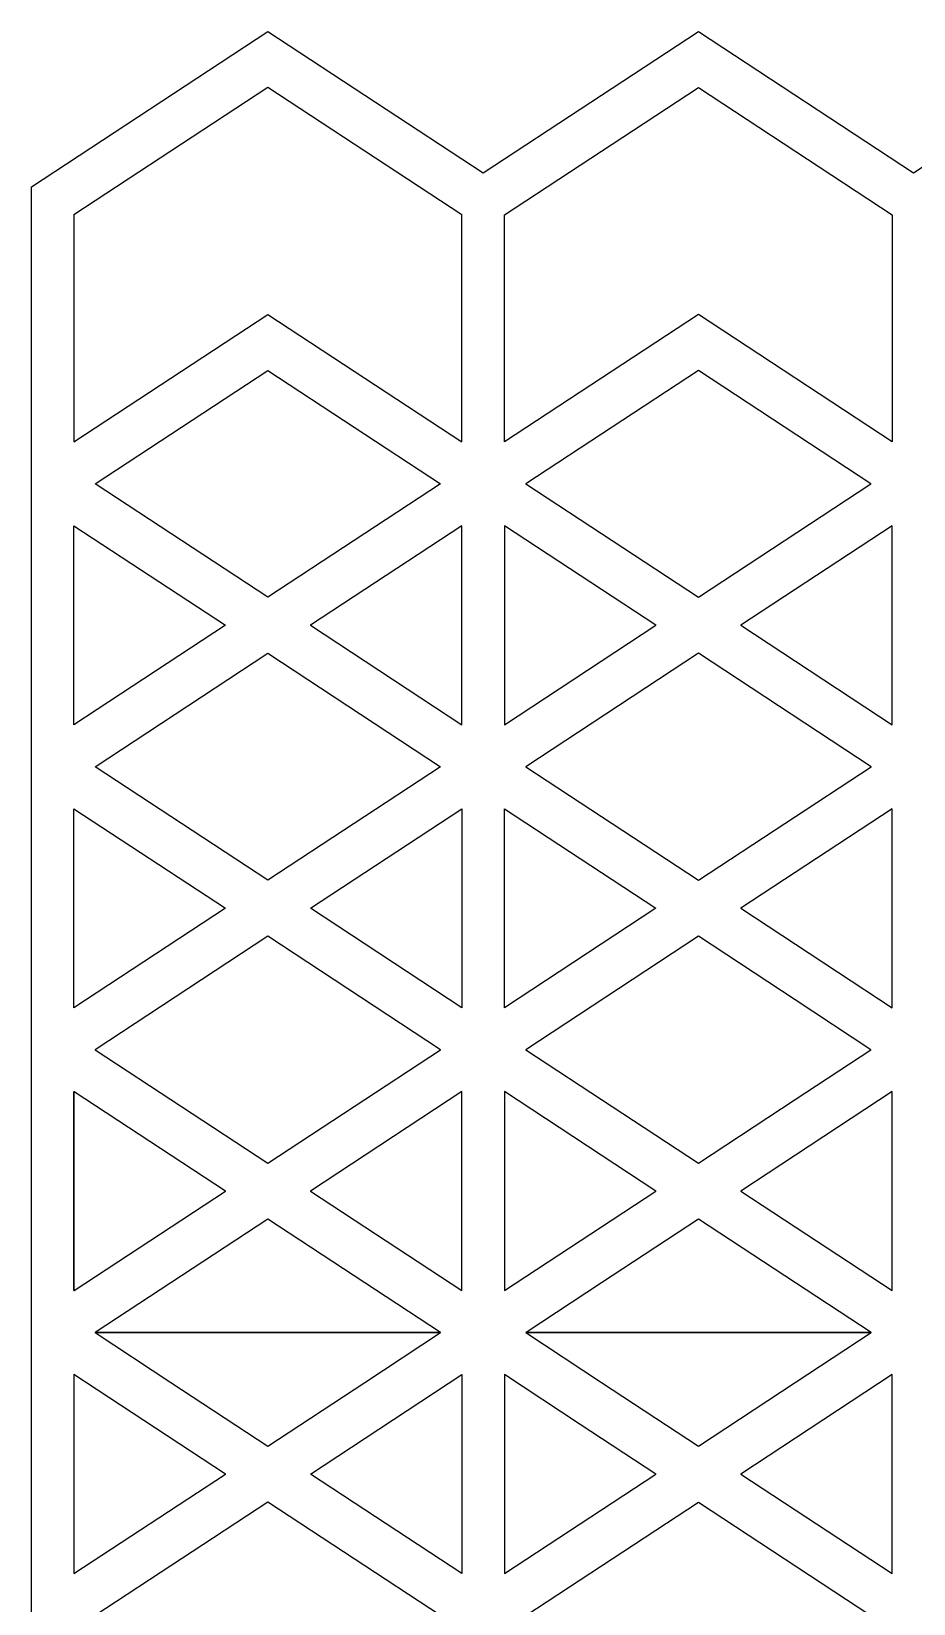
# Model space of a CAD drawing. Header units: centimetres. Extents: x -127 to 127, y -127 to 127.
# Drawn here: x -127.3 to -90, y 60.3 to 126.7 of the extents above; entities that cross this region are included whole.
import ezdxf

# ---------------------------------------------------------------- set-up
doc = ezdxf.new("R2010")
doc.units = ezdxf.units.CM
doc.header["$MEASUREMENT"] = 0
doc.layers.add('layer 1', color=7, linetype='Continuous')

msp = doc.modelspace()

# ---------------------------------------------------------------- linework, layer by layer
at = {"layer": 'layer 1', "color": 114}
for points, knots in [([(-53.56525, -120.75781), (-53.56525, -120.75781), (-49.46533, -123.45153), (-49.46533, -123.45153), (-49.46533, -123.45153), (-49.46533, -123.45153), (-44.46525, -126.73654), (-44.46525, -126.73654), (-44.46525, -126.73654), (-44.46525, -126.73654), (-39.46517, -123.45153), (-39.46517, -123.45153), (-39.46517, -123.45153), (-39.46517, -123.45153), (-34.46525, -120.16652), (-34.46525, -120.16652), (-34.46525, -120.16652), (-34.46525, -120.16652), (-34.46525, -113.59651), (-34.46525, -113.59651), (-34.46525, -113.59651), (-34.46525, -113.59651), (-34.46525, -107.02649), (-34.46525, -107.02649), (-34.46525, -107.02649), (-34.46525, -107.02649), (-34.46525, 120.16648), (-34.46525, 120.16648), (-34.46525, 120.16648), (-34.46525, 120.16648), (-44.46525, 126.7365), (-44.46525, 126.7365), (-44.46525, 126.7365), (-44.46525, 126.7365), (-49.46533, 123.45149), (-49.46533, 123.45149), (-49.46533, 123.45149), (-49.46533, 123.45149), (-53.56523, 120.75779), (-53.56523, 120.75779), (-53.56523, 120.75779), (-53.56523, 120.75779), (-62.66525, 126.73651), (-62.66525, 126.73651), (-62.66525, 126.73651), (-62.66525, 126.73651), (-71.76524, 120.7578), (-71.76524, 120.7578), (-71.76524, 120.7578), (-71.76524, 120.7578), (-80.86525, 126.73652), (-80.86525, 126.73652), (-80.86525, 126.73652), (-80.86525, 126.73652), (-89.96525, 120.75781), (-89.96525, 120.75781), (-89.96525, 120.75781), (-89.96525, 120.75781), (-99.06525, 126.73653), (-99.06525, 126.73653), (-99.06525, 126.73653), (-99.06525, 126.73653), (-108.16524, 120.75782), (-108.16524, 120.75782), (-108.16524, 120.75782), (-108.16524, 120.75782), (-117.26525, 126.73654), (-117.26525, 126.73654), (-117.26525, 126.73654), (-117.26525, 126.73654), (-127.26525, 120.16652), (-127.26525, 120.16652), (-127.26525, 120.16652), (-127.26525, 120.16652), (-127.26525, -120.16648), (-127.26525, -120.16648), (-127.26525, -120.16648), (-127.26525, -120.16648), (-117.26525, -126.7365), (-117.26525, -126.7365), (-117.26525, -126.7365), (-117.26525, -126.7365), (-108.16524, -120.75779), (-108.16524, -120.75779), (-108.16524, -120.75779), (-108.16524, -120.75779), (-99.06525, -126.73651), (-99.06525, -126.73651), (-99.06525, -126.73651), (-99.06525, -126.73651), (-89.96524, -120.7578), (-89.96524, -120.7578), (-89.96524, -120.7578), (-89.96524, -120.7578), (-80.86525, -126.73652), (-80.86525, -126.73652), (-80.86525, -126.73652), (-80.86525, -126.73652), (-71.76524, -120.75781), (-71.76524, -120.75781), (-71.76524, -120.75781), (-71.76524, -120.75781), (-67.66533, -123.45152), (-67.66533, -123.45152), (-67.66533, -123.45152), (-67.66533, -123.45152), (-62.66525, -126.73653), (-62.66525, -126.73653), (-62.66525, -126.73653), (-62.66525, -126.73653), (-57.66517, -123.45152), (-57.66517, -123.45152), (-57.66517, -123.45152), (-57.66517, -123.45152), (-53.56527, -120.75783), (-53.56527, -120.75783), (-53.56527, -120.75783), (-53.56527, -120.75783), (-53.56525, -120.75781), (-53.56525, -120.75781)], [0, 0, 0, 0, 0.03225806, 0.03225806, 0.03225806, 0.03225806, 0.06451613, 0.06451613, 0.06451613, 0.06451613, 0.09677419, 0.09677419, 0.09677419, 0.09677419, 0.12903226, 0.12903226, 0.12903226, 0.12903226, 0.16129032, 0.16129032, 0.16129032, 0.16129032, 0.19354839, 0.19354839, 0.19354839, 0.19354839, 0.22580645, 0.22580645, 0.22580645, 0.22580645, 0.25806452, 0.25806452, 0.25806452, 0.25806452, 0.29032258, 0.29032258, 0.29032258, 0.29032258, 0.32258065, 0.32258065, 0.32258065, 0.32258065, 0.35483871, 0.35483871, 0.35483871, 0.35483871, 0.38709677, 0.38709677, 0.38709677, 0.38709677, 0.41935484, 0.41935484, 0.41935484, 0.41935484, 0.4516129, 0.4516129, 0.4516129, 0.4516129, 0.48387097, 0.48387097, 0.48387097, 0.48387097, 0.51612903, 0.51612903, 0.51612903, 0.51612903, 0.5483871, 0.5483871, 0.5483871, 0.5483871, 0.58064516, 0.58064516, 0.58064516, 0.58064516, 0.61290323, 0.61290323, 0.61290323, 0.61290323, 0.64516129, 0.64516129, 0.64516129, 0.64516129, 0.67741935, 0.67741935, 0.67741935, 0.67741935, 0.70967742, 0.70967742, 0.70967742, 0.70967742, 0.74193548, 0.74193548, 0.74193548, 0.74193548, 0.77419355, 0.77419355, 0.77419355, 0.77419355, 0.80645161, 0.80645161, 0.80645161, 0.80645161, 0.83870968, 0.83870968, 0.83870968, 0.83870968, 0.87096774, 0.87096774, 0.87096774, 0.87096774, 0.90322581, 0.90322581, 0.90322581, 0.90322581, 0.93548387, 0.93548387, 0.93548387, 0.93548387, 1, 1, 1, 1]), ([(-125.46525, 109.38989), (-125.46525, 109.38989), (-125.46525, 118.98392), (-125.46525, 118.98392), (-125.46525, 118.98392), (-125.46525, 118.98392), (-117.26525, 124.37133), (-117.26525, 124.37133), (-117.26525, 124.37133), (-117.26525, 124.37133), (-109.06525, 118.98392), (-109.06525, 118.98392), (-109.06525, 118.98392), (-109.06525, 118.98392), (-109.06526, 109.38991), (-109.06526, 109.38991), (-109.06526, 109.38991), (-109.06526, 109.38991), (-117.26525, 114.77731), (-117.26525, 114.77731), (-117.26525, 114.77731), (-117.26525, 114.77731), (-125.46525, 109.38989), (-125.46525, 109.38989)], [0, 0, 0, 0, 0.14285714, 0.14285714, 0.14285714, 0.14285714, 0.28571429, 0.28571429, 0.28571429, 0.28571429, 0.42857143, 0.42857143, 0.42857143, 0.42857143, 0.57142857, 0.57142857, 0.57142857, 0.57142857, 0.71428571, 0.71428571, 0.71428571, 0.71428571, 1, 1, 1, 1]), ([(-90.86524, 109.38989), (-90.86524, 109.38989), (-90.86525, 118.98391), (-90.86525, 118.98391), (-90.86525, 118.98391), (-90.86525, 118.98391), (-99.06525, 124.37132), (-99.06525, 124.37132), (-99.06525, 124.37132), (-99.06525, 124.37132), (-107.26525, 118.98391), (-107.26525, 118.98391), (-107.26525, 118.98391), (-107.26525, 118.98391), (-107.26525, 109.38988), (-107.26525, 109.38988), (-107.26525, 109.38988), (-107.26525, 109.38988), (-99.06525, 114.7773), (-99.06525, 114.7773), (-99.06525, 114.7773), (-99.06525, 114.7773), (-90.86524, 109.38989), (-90.86524, 109.38989)], [0, 0, 0, 0, 0.14285714, 0.14285714, 0.14285714, 0.14285714, 0.28571429, 0.28571429, 0.28571429, 0.28571429, 0.42857143, 0.42857143, 0.42857143, 0.42857143, 0.57142857, 0.57142857, 0.57142857, 0.57142857, 0.71428571, 0.71428571, 0.71428571, 0.71428571, 1, 1, 1, 1]), ([(-109.96659, 107.61688), (-109.96659, 107.61688), (-117.26525, 112.4121), (-117.26525, 112.4121), (-117.26525, 112.4121), (-117.26525, 112.4121), (-124.56389, 107.61688), (-124.56389, 107.61688), (-124.56389, 107.61688), (-124.56389, 107.61688), (-117.26525, 102.82168), (-117.26525, 102.82168), (-117.26525, 102.82168), (-117.26525, 102.82168), (-109.96659, 107.61688), (-109.96659, 107.61688)], [0, 0, 0, 0, 0.2, 0.2, 0.2, 0.2, 0.4, 0.4, 0.4, 0.4, 0.6, 0.6, 0.6, 0.6, 1, 1, 1, 1]), ([(-106.3639, 107.61688), (-106.3639, 107.61688), (-99.06525, 112.41209), (-99.06525, 112.41209), (-99.06525, 112.41209), (-99.06525, 112.41209), (-91.76658, 107.61687), (-91.76658, 107.61687), (-91.76658, 107.61687), (-91.76658, 107.61687), (-99.06525, 102.82167), (-99.06525, 102.82167), (-99.06525, 102.82167), (-99.06525, 102.82167), (-106.3639, 107.61688), (-106.3639, 107.61688)], [0, 0, 0, 0, 0.2, 0.2, 0.2, 0.2, 0.4, 0.4, 0.4, 0.4, 0.6, 0.6, 0.6, 0.6, 1, 1, 1, 1]), ([(-125.46524, 97.43427), (-125.46524, 97.43427), (-119.06527, 101.63907), (-119.06527, 101.63907), (-119.06527, 101.63907), (-119.06527, 101.63907), (-125.46525, 105.84386), (-125.46525, 105.84386), (-125.46525, 105.84386), (-125.46525, 105.84386), (-125.46524, 97.43427), (-125.46524, 97.43427)], [0, 0, 0, 0, 0.25, 0.25, 0.25, 0.25, 0.5, 0.5, 0.5, 0.5, 1, 1, 1, 1]), ([(-109.06525, 97.43428), (-109.06525, 97.43428), (-115.46522, 101.63906), (-115.46522, 101.63906), (-115.46522, 101.63906), (-115.46522, 101.63906), (-109.06525, 105.84386), (-109.06525, 105.84386), (-109.06525, 105.84386), (-109.06525, 105.84386), (-109.06525, 97.43428), (-109.06525, 97.43428)], [0, 0, 0, 0, 0.25, 0.25, 0.25, 0.25, 0.5, 0.5, 0.5, 0.5, 1, 1, 1, 1]), ([(-107.26524, 105.84385), (-107.26524, 105.84385), (-100.86528, 101.63906), (-100.86528, 101.63906), (-100.86528, 101.63906), (-100.86528, 101.63906), (-107.26525, 97.43428), (-107.26525, 97.43428), (-107.26525, 97.43428), (-107.26525, 97.43428), (-107.26524, 105.84385), (-107.26524, 105.84385)], [0, 0, 0, 0, 0.25, 0.25, 0.25, 0.25, 0.5, 0.5, 0.5, 0.5, 1, 1, 1, 1]), ([(-90.86524, 105.84384), (-90.86524, 105.84384), (-90.86525, 97.43427), (-90.86525, 97.43427), (-90.86525, 97.43427), (-90.86525, 97.43427), (-97.26523, 101.63906), (-97.26523, 101.63906), (-97.26523, 101.63906), (-97.26523, 101.63906), (-90.86524, 105.84384), (-90.86524, 105.84384)], [0, 0, 0, 0, 0.25, 0.25, 0.25, 0.25, 0.5, 0.5, 0.5, 0.5, 1, 1, 1, 1]), ([(-124.56665, 95.65946), (-124.56665, 95.65946), (-121.36532, 93.55615), (-121.36532, 93.55615), (-121.36532, 93.55615), (-121.36532, 93.55615), (-117.26525, 90.86245), (-117.26525, 90.86245), (-117.26525, 90.86245), (-117.26525, 90.86245), (-109.96387, 95.65946), (-109.96387, 95.65946), (-109.96387, 95.65946), (-109.96387, 95.65946), (-117.26525, 100.45647), (-117.26525, 100.45647), (-117.26525, 100.45647), (-117.26525, 100.45647), (-124.56665, 95.65946), (-124.56665, 95.65946)], [0, 0, 0, 0, 0.16666667, 0.16666667, 0.16666667, 0.16666667, 0.33333333, 0.33333333, 0.33333333, 0.33333333, 0.5, 0.5, 0.5, 0.5, 0.66666667, 0.66666667, 0.66666667, 0.66666667, 1, 1, 1, 1]), ([(-106.36665, 95.65945), (-106.36665, 95.65945), (-99.06525, 100.45646), (-99.06525, 100.45646), (-99.06525, 100.45646), (-99.06525, 100.45646), (-91.76384, 95.65944), (-91.76384, 95.65944), (-91.76384, 95.65944), (-91.76384, 95.65944), (-99.06525, 90.86244), (-99.06525, 90.86244), (-99.06525, 90.86244), (-99.06525, 90.86244), (-103.16532, 93.55614), (-103.16532, 93.55614), (-103.16532, 93.55614), (-103.16532, 93.55614), (-106.36665, 95.65945), (-106.36665, 95.65945)], [0, 0, 0, 0, 0.16666667, 0.16666667, 0.16666667, 0.16666667, 0.33333333, 0.33333333, 0.33333333, 0.33333333, 0.5, 0.5, 0.5, 0.5, 0.66666667, 0.66666667, 0.66666667, 0.66666667, 1, 1, 1, 1]), ([(-125.46526, 85.47505), (-125.46526, 85.47505), (-119.06529, 89.67985), (-119.06529, 89.67985), (-119.06529, 89.67985), (-119.06529, 89.67985), (-125.46525, 93.88464), (-125.46525, 93.88464), (-125.46525, 93.88464), (-125.46525, 93.88464), (-125.46525, 89.68165), (-125.46525, 89.68165), (-125.46525, 89.68165), (-125.46525, 89.68165), (-125.46526, 85.47505), (-125.46526, 85.47505)], [0, 0, 0, 0, 0.2, 0.2, 0.2, 0.2, 0.4, 0.4, 0.4, 0.4, 0.6, 0.6, 0.6, 0.6, 1, 1, 1, 1]), ([(-109.06524, 85.47507), (-109.06524, 85.47507), (-109.06524, 93.88463), (-109.06524, 93.88463), (-109.06524, 93.88463), (-109.06524, 93.88463), (-115.46521, 89.67985), (-115.46521, 89.67985), (-115.46521, 89.67985), (-115.46521, 89.67985), (-109.06524, 85.47507), (-109.06524, 85.47507)], [0, 0, 0, 0, 0.25, 0.25, 0.25, 0.25, 0.5, 0.5, 0.5, 0.5, 1, 1, 1, 1]), ([(-107.26525, 85.47504), (-107.26525, 85.47504), (-100.86528, 89.67984), (-100.86528, 89.67984), (-100.86528, 89.67984), (-100.86528, 89.67984), (-107.26525, 93.88462), (-107.26525, 93.88462), (-107.26525, 93.88462), (-107.26525, 93.88462), (-107.26525, 85.47504), (-107.26525, 85.47504)], [0, 0, 0, 0, 0.25, 0.25, 0.25, 0.25, 0.5, 0.5, 0.5, 0.5, 1, 1, 1, 1]), ([(-97.26522, 89.67984), (-97.26522, 89.67984), (-90.86525, 93.88463), (-90.86525, 93.88463), (-90.86525, 93.88463), (-90.86525, 93.88463), (-90.86525, 85.47507), (-90.86525, 85.47507), (-90.86525, 85.47507), (-90.86525, 85.47507), (-97.26522, 89.67984), (-97.26522, 89.67984)], [0, 0, 0, 0, 0.25, 0.25, 0.25, 0.25, 0.5, 0.5, 0.5, 0.5, 1, 1, 1, 1]), ([(-109.96659, 83.70204), (-109.96659, 83.70204), (-117.26525, 78.90682), (-117.26525, 78.90682), (-117.26525, 78.90682), (-117.26525, 78.90682), (-124.5639, 83.70203), (-124.5639, 83.70203), (-124.5639, 83.70203), (-124.5639, 83.70203), (-117.26525, 88.49724), (-117.26525, 88.49724), (-117.26525, 88.49724), (-117.26525, 88.49724), (-109.96659, 83.70204), (-109.96659, 83.70204)], [0, 0, 0, 0, 0.2, 0.2, 0.2, 0.2, 0.4, 0.4, 0.4, 0.4, 0.6, 0.6, 0.6, 0.6, 1, 1, 1, 1]), ([(-106.3639, 83.70202), (-106.3639, 83.70202), (-99.06525, 88.49723), (-99.06525, 88.49723), (-99.06525, 88.49723), (-99.06525, 88.49723), (-94.96518, 85.80353), (-94.96518, 85.80353), (-94.96518, 85.80353), (-94.96518, 85.80353), (-91.7666, 83.70203), (-91.7666, 83.70203), (-91.7666, 83.70203), (-91.7666, 83.70203), (-94.96518, 81.60051), (-94.96518, 81.60051), (-94.96518, 81.60051), (-94.96518, 81.60051), (-99.06525, 78.90681), (-99.06525, 78.90681), (-99.06525, 78.90681), (-99.06525, 78.90681), (-106.3639, 83.70202), (-106.3639, 83.70202)], [0, 0, 0, 0, 0.14285714, 0.14285714, 0.14285714, 0.14285714, 0.28571429, 0.28571429, 0.28571429, 0.28571429, 0.42857143, 0.42857143, 0.42857143, 0.42857143, 0.57142857, 0.57142857, 0.57142857, 0.57142857, 0.71428571, 0.71428571, 0.71428571, 0.71428571, 1, 1, 1, 1]), ([(-125.46525, 81.92902), (-125.46525, 81.92902), (-125.45526, 81.92246), (-125.45526, 81.92246), (-125.45526, 81.92246), (-125.45526, 81.92246), (-119.06526, 77.72423), (-119.06526, 77.72423), (-119.06526, 77.72423), (-119.06526, 77.72423), (-125.45526, 73.526), (-125.45526, 73.526), (-125.45526, 73.526), (-125.45526, 73.526), (-125.46525, 73.51944), (-125.46525, 73.51944), (-125.46525, 73.51944), (-125.46525, 73.51944), (-125.46525, 81.92902), (-125.46525, 81.92902)], [0, 0, 0, 0, 0.16666667, 0.16666667, 0.16666667, 0.16666667, 0.33333333, 0.33333333, 0.33333333, 0.33333333, 0.5, 0.5, 0.5, 0.5, 0.66666667, 0.66666667, 0.66666667, 0.66666667, 1, 1, 1, 1]), ([(-125.46525, 73.51943), (-125.46525, 73.51943), (-125.46525, 73.51944), (-125.46525, 73.51944), (-125.46525, 73.51944), (-125.46525, 73.51944), (-125.46525, 77.72241), (-125.46525, 77.72241), (-125.46525, 77.72241), (-125.46525, 77.72241), (-125.46525, 81.92901), (-125.46525, 81.92901), (-125.46525, 81.92901), (-125.46525, 81.92901), (-125.46525, 73.51943), (-125.46525, 73.51943)], [0, 0, 0, 0, 0.2, 0.2, 0.2, 0.2, 0.4, 0.4, 0.4, 0.4, 0.6, 0.6, 0.6, 0.6, 1, 1, 1, 1]), ([(-109.06525, 73.51943), (-109.06525, 73.51943), (-115.46521, 77.72423), (-115.46521, 77.72423), (-115.46521, 77.72423), (-115.46521, 77.72423), (-109.06525, 81.929), (-109.06525, 81.929), (-109.06525, 81.929), (-109.06525, 81.929), (-109.06525, 73.51943), (-109.06525, 73.51943)], [0, 0, 0, 0, 0.25, 0.25, 0.25, 0.25, 0.5, 0.5, 0.5, 0.5, 1, 1, 1, 1]), ([(-107.26524, 81.92901), (-107.26524, 81.92901), (-100.86526, 77.72421), (-100.86526, 77.72421), (-100.86526, 77.72421), (-100.86526, 77.72421), (-104.06533, 75.6218), (-104.06533, 75.6218), (-104.06533, 75.6218), (-104.06533, 75.6218), (-107.26526, 73.51941), (-107.26526, 73.51941), (-107.26526, 73.51941), (-107.26526, 73.51941), (-107.26524, 81.92901), (-107.26524, 81.92901)], [0, 0, 0, 0, 0.2, 0.2, 0.2, 0.2, 0.4, 0.4, 0.4, 0.4, 0.6, 0.6, 0.6, 0.6, 1, 1, 1, 1]), ([(-90.86524, 81.929), (-90.86524, 81.929), (-90.86524, 73.51942), (-90.86524, 73.51942), (-90.86524, 73.51942), (-90.86524, 73.51942), (-97.26522, 77.72421), (-97.26522, 77.72421), (-97.26522, 77.72421), (-97.26522, 77.72421), (-90.86524, 81.929), (-90.86524, 81.929)], [0, 0, 0, 0, 0.25, 0.25, 0.25, 0.25, 0.5, 0.5, 0.5, 0.5, 1, 1, 1, 1]), ([(-124.56663, 71.7446), (-124.56663, 71.7446), (-124.56662, 71.74461), (-124.56662, 71.74461), (-124.56662, 71.74461), (-124.56662, 71.74461), (-124.56661, 71.74461), (-124.56661, 71.74461), (-124.56661, 71.74461), (-124.56661, 71.74461), (-121.36532, 73.84791), (-121.36532, 73.84791), (-121.36532, 73.84791), (-121.36532, 73.84791), (-117.26525, 76.54161), (-117.26525, 76.54161), (-117.26525, 76.54161), (-117.26525, 76.54161), (-113.16518, 73.84791), (-113.16518, 73.84791), (-113.16518, 73.84791), (-113.16518, 73.84791), (-109.96385, 71.74461), (-109.96385, 71.74461), (-109.96385, 71.74461), (-109.96385, 71.74461), (-124.56663, 71.7446), (-124.56663, 71.7446)], [0, 0, 0, 0, 0.125, 0.125, 0.125, 0.125, 0.25, 0.25, 0.25, 0.25, 0.375, 0.375, 0.375, 0.375, 0.5, 0.5, 0.5, 0.5, 0.625, 0.625, 0.625, 0.625, 0.75, 0.75, 0.75, 0.75, 1, 1, 1, 1]), ([(-106.36665, 71.7446), (-106.36665, 71.7446), (-106.35145, 71.75459), (-106.35145, 71.75459), (-106.35145, 71.75459), (-106.35145, 71.75459), (-103.16532, 73.8479), (-103.16532, 73.8479), (-103.16532, 73.8479), (-103.16532, 73.8479), (-99.06525, 76.5416), (-99.06525, 76.5416), (-99.06525, 76.5416), (-99.06525, 76.5416), (-91.76386, 71.7446), (-91.76386, 71.7446), (-91.76386, 71.7446), (-91.76386, 71.7446), (-106.36665, 71.7446), (-106.36665, 71.7446)], [0, 0, 0, 0, 0.16666667, 0.16666667, 0.16666667, 0.16666667, 0.33333333, 0.33333333, 0.33333333, 0.33333333, 0.5, 0.5, 0.5, 0.5, 0.66666667, 0.66666667, 0.66666667, 0.66666667, 1, 1, 1, 1]), ([(-109.96387, 71.7446), (-109.96387, 71.7446), (-113.16518, 69.64129), (-113.16518, 69.64129), (-113.16518, 69.64129), (-113.16518, 69.64129), (-117.26525, 66.94759), (-117.26525, 66.94759), (-117.26525, 66.94759), (-117.26525, 66.94759), (-121.36532, 69.64129), (-121.36532, 69.64129), (-121.36532, 69.64129), (-121.36532, 69.64129), (-124.5666, 71.7446), (-124.5666, 71.7446), (-124.5666, 71.7446), (-124.5666, 71.7446), (-124.56662, 71.74461), (-124.56662, 71.74461), (-124.56662, 71.74461), (-124.56662, 71.74461), (-109.96387, 71.7446), (-109.96387, 71.7446)], [0, 0, 0, 0, 0.14285714, 0.14285714, 0.14285714, 0.14285714, 0.28571429, 0.28571429, 0.28571429, 0.28571429, 0.42857143, 0.42857143, 0.42857143, 0.42857143, 0.57142857, 0.57142857, 0.57142857, 0.57142857, 0.71428571, 0.71428571, 0.71428571, 0.71428571, 1, 1, 1, 1]), ([(-91.76387, 71.74459), (-91.76387, 71.74459), (-94.96518, 69.64128), (-94.96518, 69.64128), (-94.96518, 69.64128), (-94.96518, 69.64128), (-99.06525, 66.94758), (-99.06525, 66.94758), (-99.06525, 66.94758), (-99.06525, 66.94758), (-103.16532, 69.64128), (-103.16532, 69.64128), (-103.16532, 69.64128), (-103.16532, 69.64128), (-106.36664, 71.7446), (-106.36664, 71.7446), (-106.36664, 71.7446), (-106.36664, 71.7446), (-91.76387, 71.74459), (-91.76387, 71.74459)], [0, 0, 0, 0, 0.16666667, 0.16666667, 0.16666667, 0.16666667, 0.33333333, 0.33333333, 0.33333333, 0.33333333, 0.5, 0.5, 0.5, 0.5, 0.66666667, 0.66666667, 0.66666667, 0.66666667, 1, 1, 1, 1]), ([(-125.46525, 69.96979), (-125.46525, 69.96979), (-119.06529, 65.76498), (-119.06529, 65.76498), (-119.06529, 65.76498), (-119.06529, 65.76498), (-125.46525, 61.5602), (-125.46525, 61.5602), (-125.46525, 61.5602), (-125.46525, 61.5602), (-125.46525, 69.96979), (-125.46525, 69.96979)], [0, 0, 0, 0, 0.25, 0.25, 0.25, 0.25, 0.5, 0.5, 0.5, 0.5, 1, 1, 1, 1]), ([(-109.06524, 61.56021), (-109.06524, 61.56021), (-109.06525, 69.96977), (-109.06525, 69.96977), (-109.06525, 69.96977), (-109.06525, 69.96977), (-115.46522, 65.76498), (-115.46522, 65.76498), (-115.46522, 65.76498), (-115.46522, 65.76498), (-109.06524, 61.56021), (-109.06524, 61.56021)], [0, 0, 0, 0, 0.25, 0.25, 0.25, 0.25, 0.5, 0.5, 0.5, 0.5, 1, 1, 1, 1]), ([(-100.86528, 65.76499), (-100.86528, 65.76499), (-104.06533, 63.66257), (-104.06533, 63.66257), (-104.06533, 63.66257), (-104.06533, 63.66257), (-107.26525, 61.56018), (-107.26525, 61.56018), (-107.26525, 61.56018), (-107.26525, 61.56018), (-107.26525, 69.96976), (-107.26525, 69.96976), (-107.26525, 69.96976), (-107.26525, 69.96976), (-104.06533, 67.86738), (-104.06533, 67.86738), (-104.06533, 67.86738), (-104.06533, 67.86738), (-100.86528, 65.76499), (-100.86528, 65.76499)], [0, 0, 0, 0, 0.16666667, 0.16666667, 0.16666667, 0.16666667, 0.33333333, 0.33333333, 0.33333333, 0.33333333, 0.5, 0.5, 0.5, 0.5, 0.66666667, 0.66666667, 0.66666667, 0.66666667, 1, 1, 1, 1]), ([(-90.86525, 61.56018), (-90.86525, 61.56018), (-97.26519, 65.76499), (-97.26519, 65.76499), (-97.26519, 65.76499), (-97.26519, 65.76499), (-90.86525, 69.96977), (-90.86525, 69.96977), (-90.86525, 69.96977), (-90.86525, 69.96977), (-90.86525, 61.56018), (-90.86525, 61.56018)], [0, 0, 0, 0, 0.25, 0.25, 0.25, 0.25, 0.5, 0.5, 0.5, 0.5, 1, 1, 1, 1]), ([(-124.5639, 59.78717), (-124.5639, 59.78717), (-117.26525, 64.58238), (-117.26525, 64.58238), (-117.26525, 64.58238), (-117.26525, 64.58238), (-109.96659, 59.78717), (-109.96659, 59.78717), (-109.96659, 59.78717), (-109.96659, 59.78717), (-117.26525, 54.99196), (-117.26525, 54.99196), (-117.26525, 54.99196), (-117.26525, 54.99196), (-124.5639, 59.78717), (-124.5639, 59.78717)], [0, 0, 0, 0, 0.2, 0.2, 0.2, 0.2, 0.4, 0.4, 0.4, 0.4, 0.6, 0.6, 0.6, 0.6, 1, 1, 1, 1]), ([(-91.7666, 59.78716), (-91.7666, 59.78716), (-99.06525, 64.58237), (-99.06525, 64.58237), (-99.06525, 64.58237), (-99.06525, 64.58237), (-103.16532, 61.88867), (-103.16532, 61.88867), (-103.16532, 61.88867), (-103.16532, 61.88867), (-106.36389, 59.78717), (-106.36389, 59.78717), (-106.36389, 59.78717), (-106.36389, 59.78717), (-99.06525, 54.99195), (-99.06525, 54.99195), (-99.06525, 54.99195), (-99.06525, 54.99195), (-91.7666, 59.78716), (-91.7666, 59.78716)], [0, 0, 0, 0, 0.16666667, 0.16666667, 0.16666667, 0.16666667, 0.33333333, 0.33333333, 0.33333333, 0.33333333, 0.5, 0.5, 0.5, 0.5, 0.66666667, 0.66666667, 0.66666667, 0.66666667, 1, 1, 1, 1])]:
    msp.add_open_spline(points, degree=3, knots=knots, dxfattribs=at)
at = {"layer": 'layer 1', "color": 250, "lineweight": 9}
for points, knots in [([(-53.56525, -120.75781), (-53.56525, -120.75781), (-49.46533, -123.45153), (-49.46533, -123.45153), (-49.46533, -123.45153), (-49.46533, -123.45153), (-44.46525, -126.73654), (-44.46525, -126.73654), (-44.46525, -126.73654), (-44.46525, -126.73654), (-39.46517, -123.45153), (-39.46517, -123.45153), (-39.46517, -123.45153), (-39.46517, -123.45153), (-34.46525, -120.16652), (-34.46525, -120.16652), (-34.46525, -120.16652), (-34.46525, -120.16652), (-34.46525, -113.59651), (-34.46525, -113.59651), (-34.46525, -113.59651), (-34.46525, -113.59651), (-34.46525, -107.02649), (-34.46525, -107.02649), (-34.46525, -107.02649), (-34.46525, -107.02649), (-34.46525, 120.16648), (-34.46525, 120.16648), (-34.46525, 120.16648), (-34.46525, 120.16648), (-44.46525, 126.7365), (-44.46525, 126.7365), (-44.46525, 126.7365), (-44.46525, 126.7365), (-49.46533, 123.45149), (-49.46533, 123.45149), (-49.46533, 123.45149), (-49.46533, 123.45149), (-53.56523, 120.75779), (-53.56523, 120.75779), (-53.56523, 120.75779), (-53.56523, 120.75779), (-62.66525, 126.73651), (-62.66525, 126.73651), (-62.66525, 126.73651), (-62.66525, 126.73651), (-71.76524, 120.7578), (-71.76524, 120.7578), (-71.76524, 120.7578), (-71.76524, 120.7578), (-80.86525, 126.73652), (-80.86525, 126.73652), (-80.86525, 126.73652), (-80.86525, 126.73652), (-89.96525, 120.75781), (-89.96525, 120.75781), (-89.96525, 120.75781), (-89.96525, 120.75781), (-99.06525, 126.73653), (-99.06525, 126.73653), (-99.06525, 126.73653), (-99.06525, 126.73653), (-108.16524, 120.75782), (-108.16524, 120.75782), (-108.16524, 120.75782), (-108.16524, 120.75782), (-117.26525, 126.73654), (-117.26525, 126.73654), (-117.26525, 126.73654), (-117.26525, 126.73654), (-127.26525, 120.16652), (-127.26525, 120.16652), (-127.26525, 120.16652), (-127.26525, 120.16652), (-127.26525, -120.16648), (-127.26525, -120.16648), (-127.26525, -120.16648), (-127.26525, -120.16648), (-117.26525, -126.7365), (-117.26525, -126.7365), (-117.26525, -126.7365), (-117.26525, -126.7365), (-108.16524, -120.75779), (-108.16524, -120.75779), (-108.16524, -120.75779), (-108.16524, -120.75779), (-99.06525, -126.73651), (-99.06525, -126.73651), (-99.06525, -126.73651), (-99.06525, -126.73651), (-89.96524, -120.7578), (-89.96524, -120.7578), (-89.96524, -120.7578), (-89.96524, -120.7578), (-80.86525, -126.73652), (-80.86525, -126.73652), (-80.86525, -126.73652), (-80.86525, -126.73652), (-71.76524, -120.75781), (-71.76524, -120.75781), (-71.76524, -120.75781), (-71.76524, -120.75781), (-67.66533, -123.45152), (-67.66533, -123.45152), (-67.66533, -123.45152), (-67.66533, -123.45152), (-62.66525, -126.73653), (-62.66525, -126.73653), (-62.66525, -126.73653), (-62.66525, -126.73653), (-57.66517, -123.45152), (-57.66517, -123.45152), (-57.66517, -123.45152), (-57.66517, -123.45152), (-53.56527, -120.75783), (-53.56527, -120.75783)], [0, 0, 0, 0, 0.03333333, 0.03333333, 0.03333333, 0.03333333, 0.06666667, 0.06666667, 0.06666667, 0.06666667, 0.1, 0.1, 0.1, 0.1, 0.13333333, 0.13333333, 0.13333333, 0.13333333, 0.16666667, 0.16666667, 0.16666667, 0.16666667, 0.2, 0.2, 0.2, 0.2, 0.23333333, 0.23333333, 0.23333333, 0.23333333, 0.26666667, 0.26666667, 0.26666667, 0.26666667, 0.3, 0.3, 0.3, 0.3, 0.33333333, 0.33333333, 0.33333333, 0.33333333, 0.36666667, 0.36666667, 0.36666667, 0.36666667, 0.4, 0.4, 0.4, 0.4, 0.43333333, 0.43333333, 0.43333333, 0.43333333, 0.46666667, 0.46666667, 0.46666667, 0.46666667, 0.5, 0.5, 0.5, 0.5, 0.53333333, 0.53333333, 0.53333333, 0.53333333, 0.56666667, 0.56666667, 0.56666667, 0.56666667, 0.6, 0.6, 0.6, 0.6, 0.63333333, 0.63333333, 0.63333333, 0.63333333, 0.66666667, 0.66666667, 0.66666667, 0.66666667, 0.7, 0.7, 0.7, 0.7, 0.73333333, 0.73333333, 0.73333333, 0.73333333, 0.76666667, 0.76666667, 0.76666667, 0.76666667, 0.8, 0.8, 0.8, 0.8, 0.83333333, 0.83333333, 0.83333333, 0.83333333, 0.86666667, 0.86666667, 0.86666667, 0.86666667, 0.9, 0.9, 0.9, 0.9, 0.93333333, 0.93333333, 0.93333333, 0.93333333, 1, 1, 1, 1]), ([(-125.46525, 109.38989), (-125.46525, 109.38989), (-125.46525, 118.98392), (-125.46525, 118.98392), (-125.46525, 118.98392), (-125.46525, 118.98392), (-117.26525, 124.37133), (-117.26525, 124.37133), (-117.26525, 124.37133), (-117.26525, 124.37133), (-109.06525, 118.98392), (-109.06525, 118.98392), (-109.06525, 118.98392), (-109.06525, 118.98392), (-109.06526, 109.38991), (-109.06526, 109.38991), (-109.06526, 109.38991), (-109.06526, 109.38991), (-117.26525, 114.77731), (-117.26525, 114.77731), (-117.26525, 114.77731), (-117.26525, 114.77731), (-125.46525, 109.38989), (-125.46525, 109.38989)], [0, 0, 0, 0, 0.14285714, 0.14285714, 0.14285714, 0.14285714, 0.28571429, 0.28571429, 0.28571429, 0.28571429, 0.42857143, 0.42857143, 0.42857143, 0.42857143, 0.57142857, 0.57142857, 0.57142857, 0.57142857, 0.71428571, 0.71428571, 0.71428571, 0.71428571, 1, 1, 1, 1]), ([(-90.86524, 109.38989), (-90.86524, 109.38989), (-90.86525, 118.98391), (-90.86525, 118.98391), (-90.86525, 118.98391), (-90.86525, 118.98391), (-99.06525, 124.37132), (-99.06525, 124.37132), (-99.06525, 124.37132), (-99.06525, 124.37132), (-107.26525, 118.98391), (-107.26525, 118.98391), (-107.26525, 118.98391), (-107.26525, 118.98391), (-107.26525, 109.38988), (-107.26525, 109.38988), (-107.26525, 109.38988), (-107.26525, 109.38988), (-99.06525, 114.7773), (-99.06525, 114.7773), (-99.06525, 114.7773), (-99.06525, 114.7773), (-90.86524, 109.38989), (-90.86524, 109.38989)], [0, 0, 0, 0, 0.14285714, 0.14285714, 0.14285714, 0.14285714, 0.28571429, 0.28571429, 0.28571429, 0.28571429, 0.42857143, 0.42857143, 0.42857143, 0.42857143, 0.57142857, 0.57142857, 0.57142857, 0.57142857, 0.71428571, 0.71428571, 0.71428571, 0.71428571, 1, 1, 1, 1]), ([(-109.96659, 107.61688), (-109.96659, 107.61688), (-117.26525, 112.4121), (-117.26525, 112.4121), (-117.26525, 112.4121), (-117.26525, 112.4121), (-124.56389, 107.61688), (-124.56389, 107.61688), (-124.56389, 107.61688), (-124.56389, 107.61688), (-117.26525, 102.82168), (-117.26525, 102.82168), (-117.26525, 102.82168), (-117.26525, 102.82168), (-109.96659, 107.61688), (-109.96659, 107.61688)], [0, 0, 0, 0, 0.2, 0.2, 0.2, 0.2, 0.4, 0.4, 0.4, 0.4, 0.6, 0.6, 0.6, 0.6, 1, 1, 1, 1]), ([(-106.3639, 107.61688), (-106.3639, 107.61688), (-99.06525, 112.41209), (-99.06525, 112.41209), (-99.06525, 112.41209), (-99.06525, 112.41209), (-91.76658, 107.61687), (-91.76658, 107.61687), (-91.76658, 107.61687), (-91.76658, 107.61687), (-99.06525, 102.82167), (-99.06525, 102.82167), (-99.06525, 102.82167), (-99.06525, 102.82167), (-106.3639, 107.61688), (-106.3639, 107.61688)], [0, 0, 0, 0, 0.2, 0.2, 0.2, 0.2, 0.4, 0.4, 0.4, 0.4, 0.6, 0.6, 0.6, 0.6, 1, 1, 1, 1]), ([(-125.46524, 97.43427), (-125.46524, 97.43427), (-119.06527, 101.63907), (-119.06527, 101.63907), (-119.06527, 101.63907), (-119.06527, 101.63907), (-125.46525, 105.84386), (-125.46525, 105.84386), (-125.46525, 105.84386), (-125.46525, 105.84386), (-125.46524, 97.43427), (-125.46524, 97.43427)], [0, 0, 0, 0, 0.25, 0.25, 0.25, 0.25, 0.5, 0.5, 0.5, 0.5, 1, 1, 1, 1]), ([(-109.06525, 97.43428), (-109.06525, 97.43428), (-115.46522, 101.63906), (-115.46522, 101.63906), (-115.46522, 101.63906), (-115.46522, 101.63906), (-109.06525, 105.84386), (-109.06525, 105.84386), (-109.06525, 105.84386), (-109.06525, 105.84386), (-109.06525, 97.43428), (-109.06525, 97.43428)], [0, 0, 0, 0, 0.25, 0.25, 0.25, 0.25, 0.5, 0.5, 0.5, 0.5, 1, 1, 1, 1]), ([(-107.26524, 105.84385), (-107.26524, 105.84385), (-100.86528, 101.63906), (-100.86528, 101.63906), (-100.86528, 101.63906), (-100.86528, 101.63906), (-107.26525, 97.43428), (-107.26525, 97.43428), (-107.26525, 97.43428), (-107.26525, 97.43428), (-107.26524, 105.84385), (-107.26524, 105.84385)], [0, 0, 0, 0, 0.25, 0.25, 0.25, 0.25, 0.5, 0.5, 0.5, 0.5, 1, 1, 1, 1]), ([(-90.86524, 105.84384), (-90.86524, 105.84384), (-90.86525, 97.43427), (-90.86525, 97.43427), (-90.86525, 97.43427), (-90.86525, 97.43427), (-97.26523, 101.63906), (-97.26523, 101.63906), (-97.26523, 101.63906), (-97.26523, 101.63906), (-90.86524, 105.84384), (-90.86524, 105.84384)], [0, 0, 0, 0, 0.25, 0.25, 0.25, 0.25, 0.5, 0.5, 0.5, 0.5, 1, 1, 1, 1]), ([(-124.56665, 95.65946), (-124.56665, 95.65946), (-121.36532, 93.55615), (-121.36532, 93.55615), (-121.36532, 93.55615), (-121.36532, 93.55615), (-117.26525, 90.86245), (-117.26525, 90.86245), (-117.26525, 90.86245), (-117.26525, 90.86245), (-109.96387, 95.65946), (-109.96387, 95.65946), (-109.96387, 95.65946), (-109.96387, 95.65946), (-117.26525, 100.45647), (-117.26525, 100.45647), (-117.26525, 100.45647), (-117.26525, 100.45647), (-124.56665, 95.65946), (-124.56665, 95.65946)], [0, 0, 0, 0, 0.16666667, 0.16666667, 0.16666667, 0.16666667, 0.33333333, 0.33333333, 0.33333333, 0.33333333, 0.5, 0.5, 0.5, 0.5, 0.66666667, 0.66666667, 0.66666667, 0.66666667, 1, 1, 1, 1]), ([(-106.36665, 95.65945), (-106.36665, 95.65945), (-99.06525, 100.45646), (-99.06525, 100.45646), (-99.06525, 100.45646), (-99.06525, 100.45646), (-91.76384, 95.65944), (-91.76384, 95.65944), (-91.76384, 95.65944), (-91.76384, 95.65944), (-99.06525, 90.86244), (-99.06525, 90.86244), (-99.06525, 90.86244), (-99.06525, 90.86244), (-103.16532, 93.55614), (-103.16532, 93.55614), (-103.16532, 93.55614), (-103.16532, 93.55614), (-106.36665, 95.65945), (-106.36665, 95.65945)], [0, 0, 0, 0, 0.16666667, 0.16666667, 0.16666667, 0.16666667, 0.33333333, 0.33333333, 0.33333333, 0.33333333, 0.5, 0.5, 0.5, 0.5, 0.66666667, 0.66666667, 0.66666667, 0.66666667, 1, 1, 1, 1]), ([(-125.46526, 85.47505), (-125.46526, 85.47505), (-119.06529, 89.67985), (-119.06529, 89.67985), (-119.06529, 89.67985), (-119.06529, 89.67985), (-125.46525, 93.88464), (-125.46525, 93.88464), (-125.46525, 93.88464), (-125.46525, 93.88464), (-125.46525, 89.68165), (-125.46525, 89.68165), (-125.46525, 89.68165), (-125.46525, 89.68165), (-125.46526, 85.47505), (-125.46526, 85.47505)], [0, 0, 0, 0, 0.2, 0.2, 0.2, 0.2, 0.4, 0.4, 0.4, 0.4, 0.6, 0.6, 0.6, 0.6, 1, 1, 1, 1]), ([(-109.06524, 85.47507), (-109.06524, 85.47507), (-109.06524, 93.88463), (-109.06524, 93.88463), (-109.06524, 93.88463), (-109.06524, 93.88463), (-115.46521, 89.67985), (-115.46521, 89.67985), (-115.46521, 89.67985), (-115.46521, 89.67985), (-109.06524, 85.47507), (-109.06524, 85.47507)], [0, 0, 0, 0, 0.25, 0.25, 0.25, 0.25, 0.5, 0.5, 0.5, 0.5, 1, 1, 1, 1]), ([(-107.26525, 85.47504), (-107.26525, 85.47504), (-100.86528, 89.67984), (-100.86528, 89.67984), (-100.86528, 89.67984), (-100.86528, 89.67984), (-107.26525, 93.88462), (-107.26525, 93.88462), (-107.26525, 93.88462), (-107.26525, 93.88462), (-107.26525, 85.47504), (-107.26525, 85.47504)], [0, 0, 0, 0, 0.25, 0.25, 0.25, 0.25, 0.5, 0.5, 0.5, 0.5, 1, 1, 1, 1]), ([(-97.26522, 89.67984), (-97.26522, 89.67984), (-90.86525, 93.88463), (-90.86525, 93.88463), (-90.86525, 93.88463), (-90.86525, 93.88463), (-90.86525, 85.47507), (-90.86525, 85.47507), (-90.86525, 85.47507), (-90.86525, 85.47507), (-97.26522, 89.67984), (-97.26522, 89.67984)], [0, 0, 0, 0, 0.25, 0.25, 0.25, 0.25, 0.5, 0.5, 0.5, 0.5, 1, 1, 1, 1]), ([(-109.96659, 83.70204), (-109.96659, 83.70204), (-117.26525, 78.90682), (-117.26525, 78.90682), (-117.26525, 78.90682), (-117.26525, 78.90682), (-124.5639, 83.70203), (-124.5639, 83.70203), (-124.5639, 83.70203), (-124.5639, 83.70203), (-117.26525, 88.49724), (-117.26525, 88.49724), (-117.26525, 88.49724), (-117.26525, 88.49724), (-109.96659, 83.70204), (-109.96659, 83.70204)], [0, 0, 0, 0, 0.2, 0.2, 0.2, 0.2, 0.4, 0.4, 0.4, 0.4, 0.6, 0.6, 0.6, 0.6, 1, 1, 1, 1]), ([(-106.3639, 83.70202), (-106.3639, 83.70202), (-99.06525, 88.49723), (-99.06525, 88.49723), (-99.06525, 88.49723), (-99.06525, 88.49723), (-94.96518, 85.80353), (-94.96518, 85.80353), (-94.96518, 85.80353), (-94.96518, 85.80353), (-91.7666, 83.70203), (-91.7666, 83.70203), (-91.7666, 83.70203), (-91.7666, 83.70203), (-94.96518, 81.60051), (-94.96518, 81.60051), (-94.96518, 81.60051), (-94.96518, 81.60051), (-99.06525, 78.90681), (-99.06525, 78.90681), (-99.06525, 78.90681), (-99.06525, 78.90681), (-106.3639, 83.70202), (-106.3639, 83.70202)], [0, 0, 0, 0, 0.14285714, 0.14285714, 0.14285714, 0.14285714, 0.28571429, 0.28571429, 0.28571429, 0.28571429, 0.42857143, 0.42857143, 0.42857143, 0.42857143, 0.57142857, 0.57142857, 0.57142857, 0.57142857, 0.71428571, 0.71428571, 0.71428571, 0.71428571, 1, 1, 1, 1]), ([(-125.46525, 81.92902), (-125.46525, 81.92902), (-125.45526, 81.92246), (-125.45526, 81.92246), (-125.45526, 81.92246), (-125.45526, 81.92246), (-119.06526, 77.72423), (-119.06526, 77.72423), (-119.06526, 77.72423), (-119.06526, 77.72423), (-125.45526, 73.526), (-125.45526, 73.526), (-125.45526, 73.526), (-125.45526, 73.526), (-125.46525, 73.51944), (-125.46525, 73.51944)], [0, 0, 0, 0, 0.2, 0.2, 0.2, 0.2, 0.4, 0.4, 0.4, 0.4, 0.6, 0.6, 0.6, 0.6, 1, 1, 1, 1]), ([(-125.46525, 73.51943), (-125.46525, 73.51943), (-125.46525, 73.51944), (-125.46525, 73.51944), (-125.46525, 73.51944), (-125.46525, 73.51944), (-125.46525, 77.72241), (-125.46525, 77.72241), (-125.46525, 77.72241), (-125.46525, 77.72241), (-125.46525, 81.92901), (-125.46525, 81.92901)], [0, 0, 0, 0, 0.25, 0.25, 0.25, 0.25, 0.5, 0.5, 0.5, 0.5, 1, 1, 1, 1]), ([(-109.06525, 73.51943), (-109.06525, 73.51943), (-115.46521, 77.72423), (-115.46521, 77.72423), (-115.46521, 77.72423), (-115.46521, 77.72423), (-109.06525, 81.929), (-109.06525, 81.929), (-109.06525, 81.929), (-109.06525, 81.929), (-109.06525, 73.51943), (-109.06525, 73.51943)], [0, 0, 0, 0, 0.25, 0.25, 0.25, 0.25, 0.5, 0.5, 0.5, 0.5, 1, 1, 1, 1]), ([(-107.26524, 81.92901), (-107.26524, 81.92901), (-100.86526, 77.72421), (-100.86526, 77.72421), (-100.86526, 77.72421), (-100.86526, 77.72421), (-104.06533, 75.6218), (-104.06533, 75.6218), (-104.06533, 75.6218), (-104.06533, 75.6218), (-107.26526, 73.51941), (-107.26526, 73.51941), (-107.26526, 73.51941), (-107.26526, 73.51941), (-107.26524, 81.92901), (-107.26524, 81.92901)], [0, 0, 0, 0, 0.2, 0.2, 0.2, 0.2, 0.4, 0.4, 0.4, 0.4, 0.6, 0.6, 0.6, 0.6, 1, 1, 1, 1]), ([(-90.86524, 81.929), (-90.86524, 81.929), (-90.86524, 73.51942), (-90.86524, 73.51942), (-90.86524, 73.51942), (-90.86524, 73.51942), (-97.26522, 77.72421), (-97.26522, 77.72421), (-97.26522, 77.72421), (-97.26522, 77.72421), (-90.86524, 81.929), (-90.86524, 81.929)], [0, 0, 0, 0, 0.25, 0.25, 0.25, 0.25, 0.5, 0.5, 0.5, 0.5, 1, 1, 1, 1]), ([(-124.56663, 71.7446), (-124.56663, 71.7446), (-124.56662, 71.74461), (-124.56662, 71.74461), (-124.56662, 71.74461), (-124.56662, 71.74461), (-124.56661, 71.74461), (-124.56661, 71.74461), (-124.56661, 71.74461), (-124.56661, 71.74461), (-121.36532, 73.84791), (-121.36532, 73.84791), (-121.36532, 73.84791), (-121.36532, 73.84791), (-117.26525, 76.54161), (-117.26525, 76.54161), (-117.26525, 76.54161), (-117.26525, 76.54161), (-113.16518, 73.84791), (-113.16518, 73.84791), (-113.16518, 73.84791), (-113.16518, 73.84791), (-109.96385, 71.74461), (-109.96385, 71.74461)], [0, 0, 0, 0, 0.14285714, 0.14285714, 0.14285714, 0.14285714, 0.28571429, 0.28571429, 0.28571429, 0.28571429, 0.42857143, 0.42857143, 0.42857143, 0.42857143, 0.57142857, 0.57142857, 0.57142857, 0.57142857, 0.71428571, 0.71428571, 0.71428571, 0.71428571, 1, 1, 1, 1]), ([(-106.36665, 71.7446), (-106.36665, 71.7446), (-106.35145, 71.75459), (-106.35145, 71.75459), (-106.35145, 71.75459), (-106.35145, 71.75459), (-103.16532, 73.8479), (-103.16532, 73.8479), (-103.16532, 73.8479), (-103.16532, 73.8479), (-99.06525, 76.5416), (-99.06525, 76.5416), (-99.06525, 76.5416), (-99.06525, 76.5416), (-91.76386, 71.7446), (-91.76386, 71.7446)], [0, 0, 0, 0, 0.2, 0.2, 0.2, 0.2, 0.4, 0.4, 0.4, 0.4, 0.6, 0.6, 0.6, 0.6, 1, 1, 1, 1]), ([(-109.96387, 71.7446), (-109.96387, 71.7446), (-113.16518, 69.64129), (-113.16518, 69.64129), (-113.16518, 69.64129), (-113.16518, 69.64129), (-117.26525, 66.94759), (-117.26525, 66.94759), (-117.26525, 66.94759), (-117.26525, 66.94759), (-121.36532, 69.64129), (-121.36532, 69.64129), (-121.36532, 69.64129), (-121.36532, 69.64129), (-124.5666, 71.7446), (-124.5666, 71.7446), (-124.5666, 71.7446), (-124.5666, 71.7446), (-124.56662, 71.74461), (-124.56662, 71.74461)], [0, 0, 0, 0, 0.16666667, 0.16666667, 0.16666667, 0.16666667, 0.33333333, 0.33333333, 0.33333333, 0.33333333, 0.5, 0.5, 0.5, 0.5, 0.66666667, 0.66666667, 0.66666667, 0.66666667, 1, 1, 1, 1]), ([(-91.76387, 71.74459), (-91.76387, 71.74459), (-94.96518, 69.64128), (-94.96518, 69.64128), (-94.96518, 69.64128), (-94.96518, 69.64128), (-99.06525, 66.94758), (-99.06525, 66.94758), (-99.06525, 66.94758), (-99.06525, 66.94758), (-103.16532, 69.64128), (-103.16532, 69.64128), (-103.16532, 69.64128), (-103.16532, 69.64128), (-106.36664, 71.7446), (-106.36664, 71.7446)], [0, 0, 0, 0, 0.2, 0.2, 0.2, 0.2, 0.4, 0.4, 0.4, 0.4, 0.6, 0.6, 0.6, 0.6, 1, 1, 1, 1]), ([(-125.46525, 69.96979), (-125.46525, 69.96979), (-119.06529, 65.76498), (-119.06529, 65.76498), (-119.06529, 65.76498), (-119.06529, 65.76498), (-125.46525, 61.5602), (-125.46525, 61.5602), (-125.46525, 61.5602), (-125.46525, 61.5602), (-125.46525, 69.96979), (-125.46525, 69.96979)], [0, 0, 0, 0, 0.25, 0.25, 0.25, 0.25, 0.5, 0.5, 0.5, 0.5, 1, 1, 1, 1]), ([(-109.06524, 61.56021), (-109.06524, 61.56021), (-109.06525, 69.96977), (-109.06525, 69.96977), (-109.06525, 69.96977), (-109.06525, 69.96977), (-115.46522, 65.76498), (-115.46522, 65.76498), (-115.46522, 65.76498), (-115.46522, 65.76498), (-109.06524, 61.56021), (-109.06524, 61.56021)], [0, 0, 0, 0, 0.25, 0.25, 0.25, 0.25, 0.5, 0.5, 0.5, 0.5, 1, 1, 1, 1]), ([(-100.86528, 65.76499), (-100.86528, 65.76499), (-104.06533, 63.66257), (-104.06533, 63.66257), (-104.06533, 63.66257), (-104.06533, 63.66257), (-107.26525, 61.56018), (-107.26525, 61.56018), (-107.26525, 61.56018), (-107.26525, 61.56018), (-107.26525, 69.96976), (-107.26525, 69.96976), (-107.26525, 69.96976), (-107.26525, 69.96976), (-104.06533, 67.86738), (-104.06533, 67.86738), (-104.06533, 67.86738), (-104.06533, 67.86738), (-100.86528, 65.76499), (-100.86528, 65.76499)], [0, 0, 0, 0, 0.16666667, 0.16666667, 0.16666667, 0.16666667, 0.33333333, 0.33333333, 0.33333333, 0.33333333, 0.5, 0.5, 0.5, 0.5, 0.66666667, 0.66666667, 0.66666667, 0.66666667, 1, 1, 1, 1]), ([(-90.86525, 61.56018), (-90.86525, 61.56018), (-97.26519, 65.76499), (-97.26519, 65.76499), (-97.26519, 65.76499), (-97.26519, 65.76499), (-90.86525, 69.96977), (-90.86525, 69.96977), (-90.86525, 69.96977), (-90.86525, 69.96977), (-90.86525, 61.56018), (-90.86525, 61.56018)], [0, 0, 0, 0, 0.25, 0.25, 0.25, 0.25, 0.5, 0.5, 0.5, 0.5, 1, 1, 1, 1]), ([(-124.5639, 59.78717), (-124.5639, 59.78717), (-117.26525, 64.58238), (-117.26525, 64.58238), (-117.26525, 64.58238), (-117.26525, 64.58238), (-109.96659, 59.78717), (-109.96659, 59.78717), (-109.96659, 59.78717), (-109.96659, 59.78717), (-117.26525, 54.99196), (-117.26525, 54.99196), (-117.26525, 54.99196), (-117.26525, 54.99196), (-124.5639, 59.78717), (-124.5639, 59.78717)], [0, 0, 0, 0, 0.2, 0.2, 0.2, 0.2, 0.4, 0.4, 0.4, 0.4, 0.6, 0.6, 0.6, 0.6, 1, 1, 1, 1]), ([(-91.7666, 59.78716), (-91.7666, 59.78716), (-99.06525, 64.58237), (-99.06525, 64.58237), (-99.06525, 64.58237), (-99.06525, 64.58237), (-103.16532, 61.88867), (-103.16532, 61.88867), (-103.16532, 61.88867), (-103.16532, 61.88867), (-106.36389, 59.78717), (-106.36389, 59.78717), (-106.36389, 59.78717), (-106.36389, 59.78717), (-99.06525, 54.99195), (-99.06525, 54.99195), (-99.06525, 54.99195), (-99.06525, 54.99195), (-91.7666, 59.78716), (-91.7666, 59.78716)], [0, 0, 0, 0, 0.16666667, 0.16666667, 0.16666667, 0.16666667, 0.33333333, 0.33333333, 0.33333333, 0.33333333, 0.5, 0.5, 0.5, 0.5, 0.66666667, 0.66666667, 0.66666667, 0.66666667, 1, 1, 1, 1])]:
    msp.add_open_spline(points, degree=3, knots=knots, dxfattribs=at)

doc.saveas('drawing.dxf')
